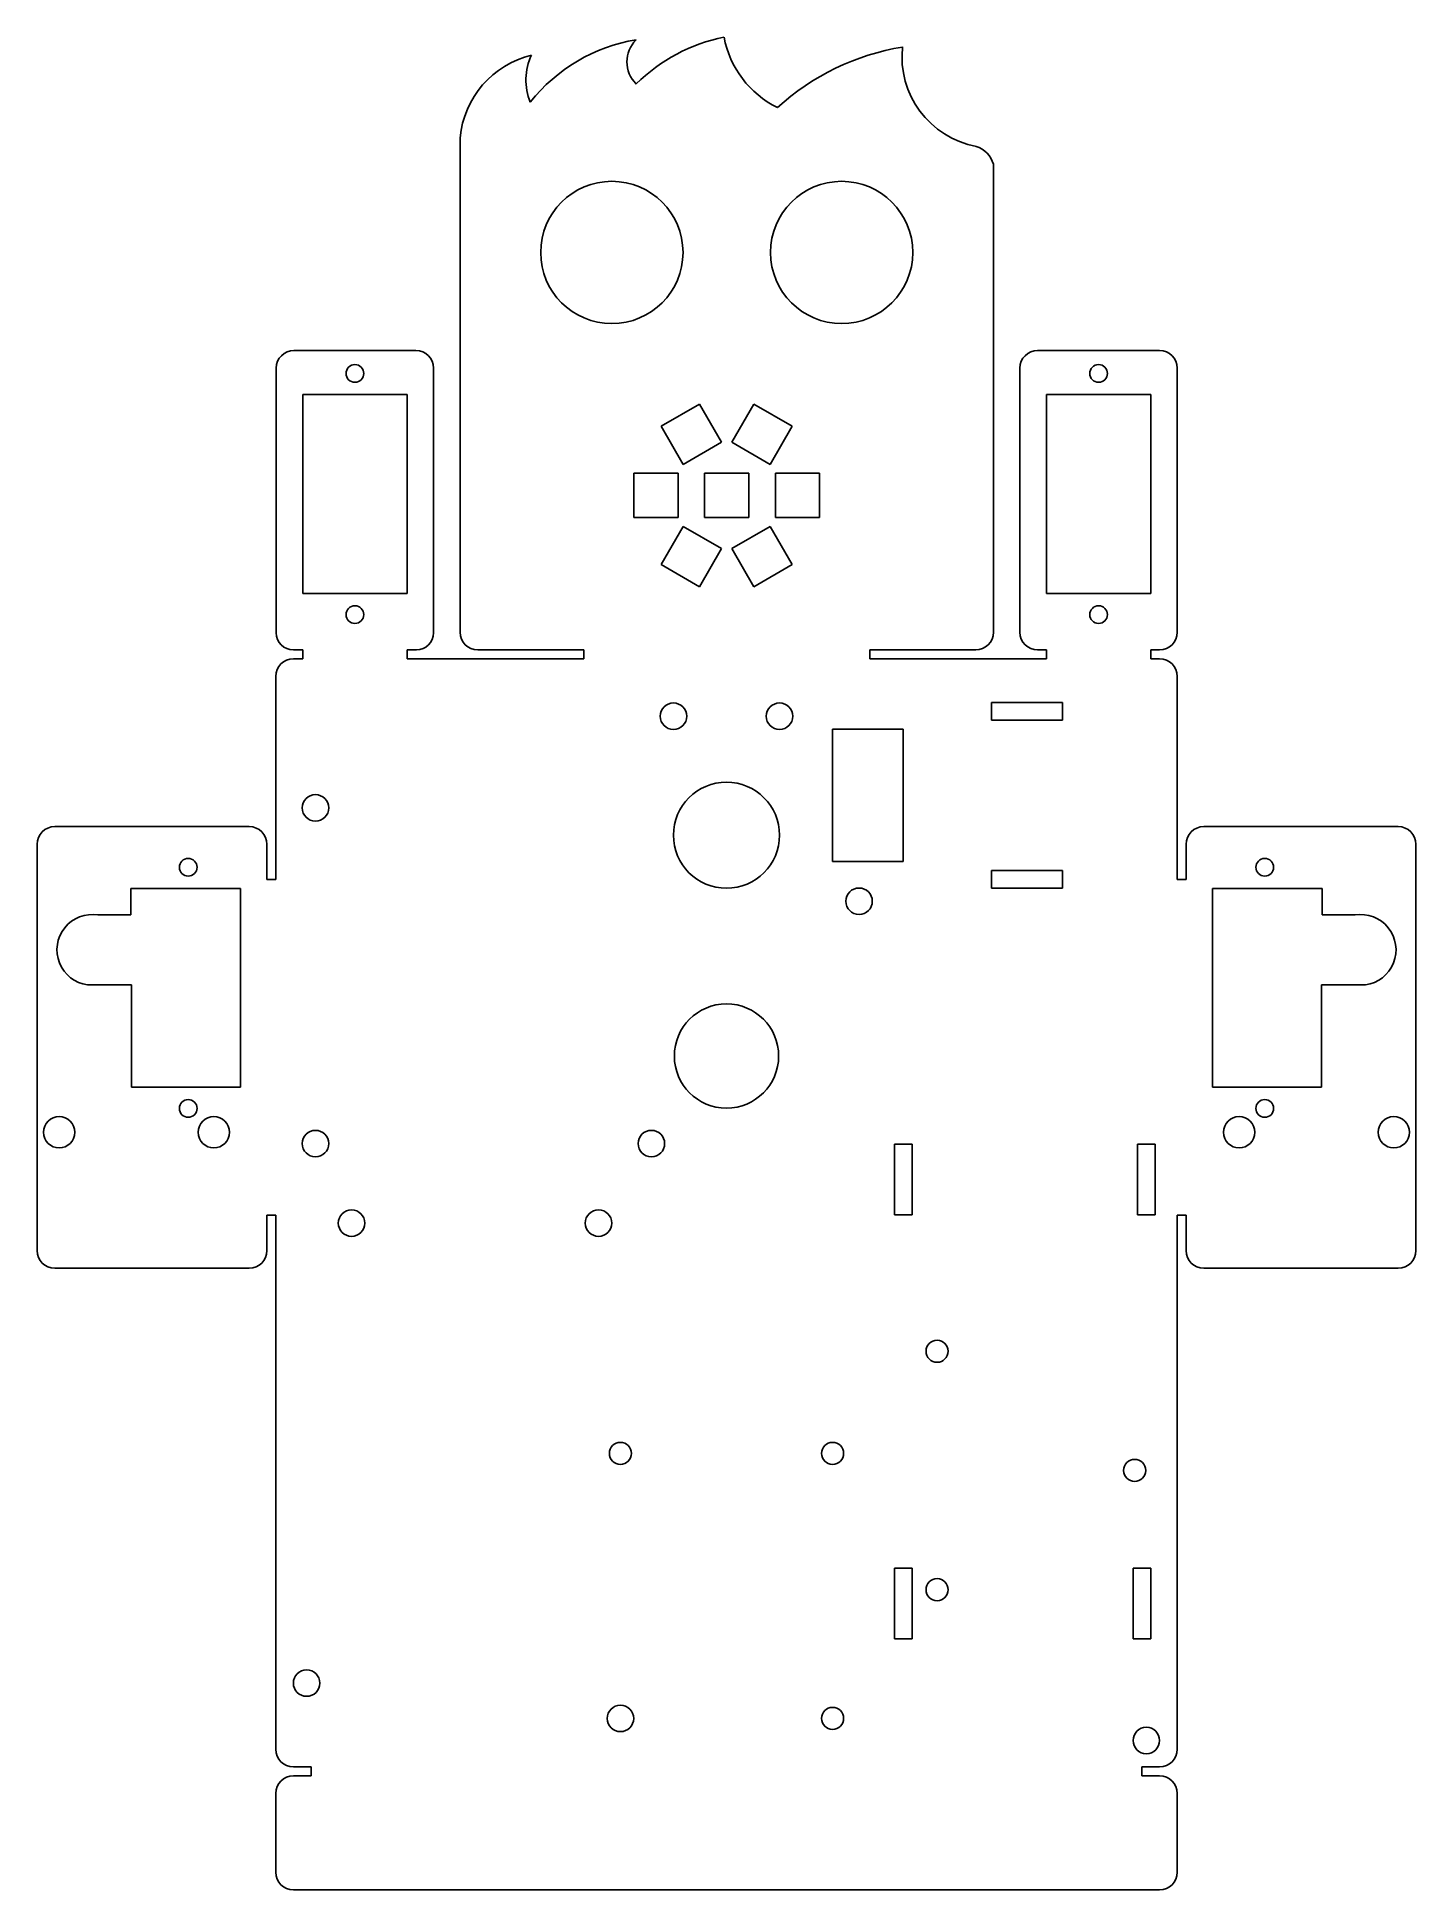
# Model space of a CAD drawing. Header units: millimetres. Extents: x -17 to 139, y -193 to 16.
import ezdxf

# ---------------------------------------------------------------- set-up
doc = ezdxf.new("R2010")
doc.units = ezdxf.units.MM
doc.layers.get('0').update_dxf_attribs({"true_color": 0xffffff})

msp = doc.modelspace()

# ---------------------------------------------------------------- linework, layer by layer
at = {"color": 7, "linetype": 'Continuous', "lineweight": 25, "true_color": 0xffffff}
for p, q in [((30.53, 4.97), (30.53, -51.02)), ((90.87, -51.02), (90.87, 1.98)), ((25.53, -19.12), (11.73, -19.12)), ((109.67, -19.12), (95.87, -19.12)), ((9.73, -21.12), (9.73, -51.08)), ((27.53, -51.08), (27.53, -21.12)), ((93.87, -21.12), (93.87, -51.02)), ((111.67, -51.02), (111.67, -21.12)), ((12.73, -24.12), (12.73, -46.62)), ((24.53, -24.12), (12.73, -24.12)), ((24.53, -46.62), (24.53, -24.12)), ((108.67, -24.12), (96.87, -24.12)), ((96.87, -24.12), (96.87, -46.62)), ((108.67, -46.62), (108.67, -24.12)), ((57.61, -25.18), (53.28, -27.68)), ((60.11, -29.51), (57.61, -25.18)), ((63.78, -25.18), (61.28, -29.51)), ((68.11, -27.68), (63.78, -25.18)), ((53.28, -27.68), (55.78, -32.01)), ((65.61, -32.01), (68.11, -27.68)), ((55.78, -32.01), (60.11, -29.51)), ((61.28, -29.51), (65.61, -32.01)), ((50.2, -33.02), (50.2, -38.02)), ((55.2, -33.02), (50.2, -33.02)), ((55.2, -38.02), (55.2, -33.02)), ((58.2, -33.02), (58.2, -38.02)), ((63.2, -33.02), (58.2, -33.02)), ((63.2, -38.02), (63.2, -33.02)), ((71.2, -33.02), (66.2, -33.02)), ((66.2, -33.02), (66.2, -38.02)), ((71.2, -38.02), (71.2, -33.02)), ((50.2, -38.02), (55.2, -38.02)), ((55.78, -39.03), (53.28, -43.36)), ((60.11, -41.53), (55.78, -39.03)), ((58.2, -38.02), (63.2, -38.02)), ((65.61, -39.03), (61.28, -41.53)), ((68.11, -43.36), (65.61, -39.03)), ((66.2, -38.02), (71.2, -38.02)), ((57.61, -45.86), (60.11, -41.53)), ((61.28, -41.53), (63.78, -45.86)), ((53.28, -43.36), (57.61, -45.86)), ((63.78, -45.86), (68.11, -43.36)), ((12.73, -46.62), (24.53, -46.62)), ((96.87, -46.62), (108.67, -46.62)), ((12.73, -53.02), (11.67, -53.02)), ((12.73, -54.02), (11.67, -54.02)), ((12.73, -53.02), (12.73, -54.02)), ((25.58, -53.02), (24.53, -53.02)), ((24.53, -54.02), (24.53, -53.02)), ((44.53, -54.02), (24.53, -54.02)), ((44.53, -53.02), (32.53, -53.02)), ((44.53, -53.02), (44.53, -54.02)), ((88.87, -53.02), (76.87, -53.02)), ((76.87, -54.02), (76.87, -53.02)), ((96.87, -54.02), (76.87, -54.02)), ((96.87, -53.02), (95.87, -53.02)), ((96.87, -53.02), (96.87, -54.02)), ((109.67, -53.02), (108.67, -53.02)), ((108.67, -54.02), (108.67, -53.02)), ((109.67, -54.02), (108.67, -54.02)), ((9.67, -56.02), (9.67, -79.02)), ((111.67, -79.02), (111.67, -56.02)), ((98.67, -58.97), (90.67, -58.97)), ((90.67, -58.97), (90.67, -60.97)), ((98.67, -60.97), (98.67, -58.97)), ((72.67, -61.97), (72.67, -76.97)), ((80.67, -61.97), (72.67, -61.97)), ((80.67, -76.97), (80.67, -61.97)), ((90.67, -60.97), (98.67, -60.97)), ((6.67, -73.02), (-15.33, -73.02)), ((136.67, -73.02), (114.67, -73.02)), ((-17.33, -75.02), (-17.33, -121.02)), ((8.67, -75.02), (8.67, -79.02)), ((112.67, -79.02), (112.67, -75.02)), ((138.67, -121.02), (138.67, -75.02)), ((72.67, -76.97), (80.67, -76.97)), ((9.67, -79.02), (8.67, -79.02)), ((98.67, -77.97), (90.67, -77.97)), ((90.67, -77.97), (90.67, -79.97)), ((98.67, -79.97), (98.67, -77.97)), ((112.67, -79.02), (111.67, -79.02)), ((5.67, -80.02), (-6.72, -80.02)), ((-6.72, -80.02), (-6.72, -83.02)), ((5.67, -102.52), (5.67, -80.02)), ((90.67, -79.97), (98.67, -79.97)), ((128.06, -80.02), (115.67, -80.02)), ((115.67, -80.02), (115.67, -102.52)), ((128.06, -83.02), (128.06, -80.02)), ((-6.72, -83.02), (-10.44, -83.02)), ((131.78, -83.02), (128.06, -83.02)), ((-11.63, -90.93), (-6.63, -90.93)), ((-6.63, -90.93), (-6.63, -102.52)), ((127.97, -102.52), (127.97, -90.93)), ((127.97, -90.93), (132.97, -90.93)), ((-6.63, -102.52), (5.67, -102.52)), ((115.67, -102.52), (127.97, -102.52)), ((81.67, -108.97), (79.67, -108.97)), ((79.67, -108.97), (79.67, -116.97)), ((81.67, -116.97), (81.67, -108.97)), ((109.17, -108.97), (107.17, -108.97)), ((107.17, -108.97), (107.17, -116.97)), ((109.17, -116.97), (109.17, -108.97)), ((8.67, -117.02), (9.67, -117.02)), ((8.67, -117.02), (8.67, -121.02)), ((9.67, -117.02), (9.67, -177.47)), ((79.67, -116.97), (81.67, -116.97)), ((107.17, -116.97), (109.17, -116.97)), ((111.67, -117.02), (112.67, -117.02)), ((111.67, -177.47), (111.67, -117.02)), ((112.67, -121.02), (112.67, -117.02)), ((-15.33, -123.02), (6.67, -123.02)), ((114.67, -123.02), (136.67, -123.02)), ((81.67, -156.97), (79.67, -156.97)), ((79.67, -156.97), (79.67, -164.97)), ((81.67, -164.97), (81.67, -156.97)), ((108.67, -156.97), (106.67, -156.97)), ((106.67, -156.97), (106.67, -164.97)), ((108.67, -164.97), (108.67, -156.97)), ((79.67, -164.97), (81.67, -164.97)), ((106.67, -164.97), (108.67, -164.97)), ((13.67, -179.47), (11.67, -179.47)), ((13.67, -180.47), (13.67, -179.47)), ((109.67, -179.47), (107.67, -179.47)), ((107.67, -179.47), (107.67, -180.47)), ((9.67, -182.47), (9.67, -191.39)), ((11.67, -180.47), (13.67, -180.47)), ((107.67, -180.47), (109.67, -180.47)), ((111.67, -191.39), (111.67, -182.47)), ((11.67, -193.39), (109.67, -193.39))]:
    msp.add_line(p, q, dxfattribs=at)
for centre, radius in [((47.7, -8.02), 8.05), ((73.7, -8.02), 8.05), ((18.63, -21.72), 1), ((102.77, -21.72), 1), ((18.63, -49.02), 1), ((102.77, -49.02), 1), ((54.67, -60.52), 1.5), ((66.67, -60.52), 1.5), ((60.67, -73.99), 6), ((14.17, -70.9), 1.5), ((-0.23, -77.62), 1), ((121.57, -77.62), 1), ((75.67, -81.47), 1.5), ((60.67, -98.99), 5.9), ((-0.23, -104.92), 1), ((121.57, -104.92), 1), ((-14.83, -107.62), 1.77), ((2.67, -107.62), 1.77), ((118.67, -107.62), 1.77), ((136.17, -107.62), 1.77), ((14.17, -108.9), 1.5), ((52.17, -108.9), 1.5), ((18.25, -117.9), 1.5), ((46.19, -117.9), 1.5), ((84.5, -132.4), 1.25), ((48.67, -143.97), 1.25), ((72.67, -143.97), 1.25), ((106.85, -145.9), 1.25), ((84.5, -159.4), 1.25), ((13.17, -169.97), 1.5), ((48.67, -173.97), 1.5), ((72.67, -173.97), 1.25), ((108.17, -176.47), 1.5)]:
    msp.add_circle(centre, radius, dxfattribs=at)
for centre, radius, start, end in [((53.63, -3.03), 19.35, 99.4831, 141.5581), ((52.95, 13.56), 3.54, 135.2642, 225.2642), ((64.38, -3.03), 19.8, 101.6323, 134.6592), ((71.38, 18.41), 11.18, 190.569, 243.6991), ((85.17, -12.32), 27.93, 99.4328, 132.1556), ((90.84, 14.11), 10.31, 173.6984, 259.3931), ((41.12, 3.97), 10.64, 103.6188, 174.6043), ((44.49, 11.49), 6.52, 154.314, 202.5216), ((87.99, 1.13), 3, 16.5084, 71.6178), ((11.73, -21.12), 2, 90, 180), ((25.53, -21.12), 2, 0, 90), ((95.87, -21.12), 2, 90, 180), ((109.67, -21.12), 2, 0, 90), ((11.67, -51.08), 1.94, 180, 270), ((25.58, -51.08), 1.94, 270, 0), ((32.53, -51.02), 2, 180, 270), ((88.87, -51.02), 2, 270, 0), ((95.87, -51.02), 2, 180, 270), ((109.67, -51.02), 2, 270, 0), ((11.67, -56.02), 2, 90, 180), ((109.67, -56.02), 2, 0, 90), ((-15.33, -75.02), 2, 90, 180), ((6.67, -75.02), 2, 0, 90), ((114.67, -75.02), 2, 90, 180), ((136.67, -75.02), 2, 0, 90), ((-11.08, -86.97), 4, 80.8092, 262.0968), ((132.42, -86.97), 4, 277.9032, 99.1908), ((-15.33, -121.02), 2, 180, 270), ((6.67, -121.02), 2, 270, 0), ((114.67, -121.02), 2, 180, 270), ((136.67, -121.02), 2, 270, 0), ((11.67, -177.47), 2, 180, 270), ((109.67, -177.47), 2, 270, 0), ((11.67, -182.47), 2, 90, 180), ((109.67, -182.47), 2, 0, 90), ((11.67, -191.39), 2, 180, 270), ((109.67, -191.39), 2, 270, 0)]:
    msp.add_arc(centre, radius, start, end, dxfattribs=at)

doc.saveas('drawing.dxf')
